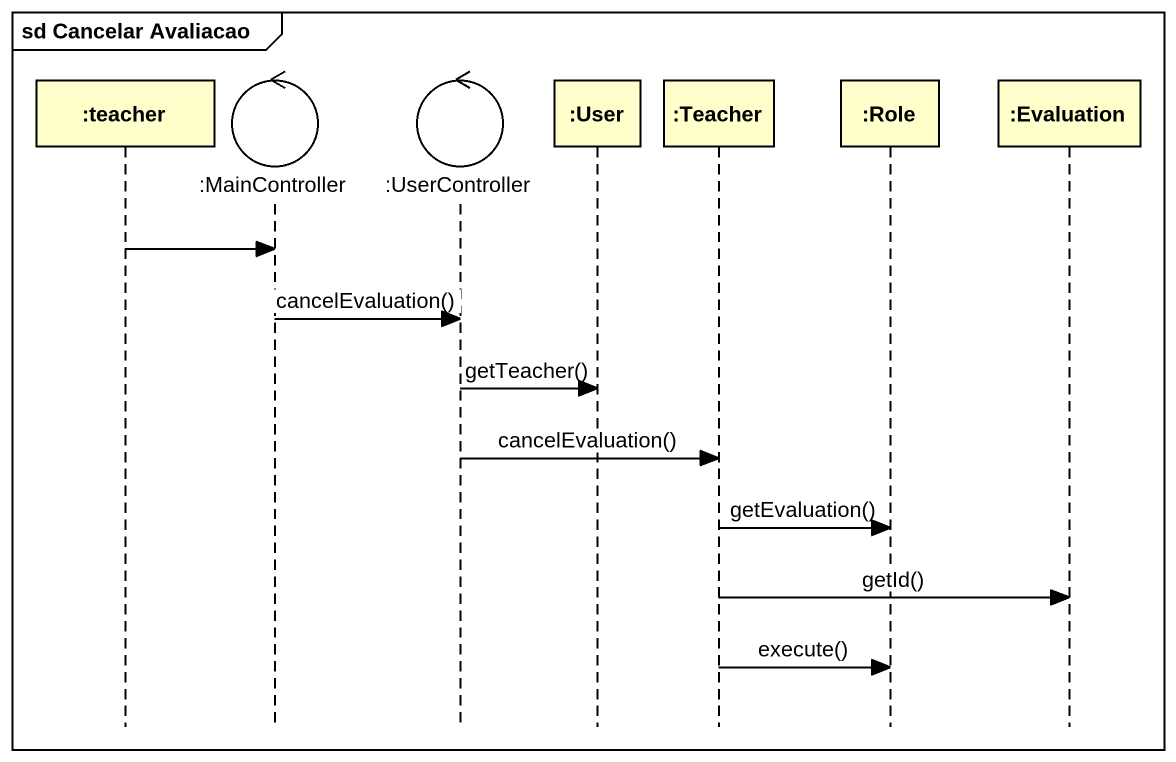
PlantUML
@startuml
mainframe sd Cancelar Avaliacao
hide footbox
participant ":teacher" as teacher
control ":MainController" as MainController
control ":UserController" as UserController
participant ":User" as User
participant ":Teacher" as Teacher
participant ":Role" as Role
participant ":Evaluation" as Evaluation

teacher -> MainController
MainController -> UserController : cancelEvaluation()
UserController -> User : getTeacher()
UserController -> Teacher : cancelEvaluation()
Teacher -> Role : getEvaluation()
Teacher -> Evaluation : getId()
Teacher -> Role : execute()
@enduml
